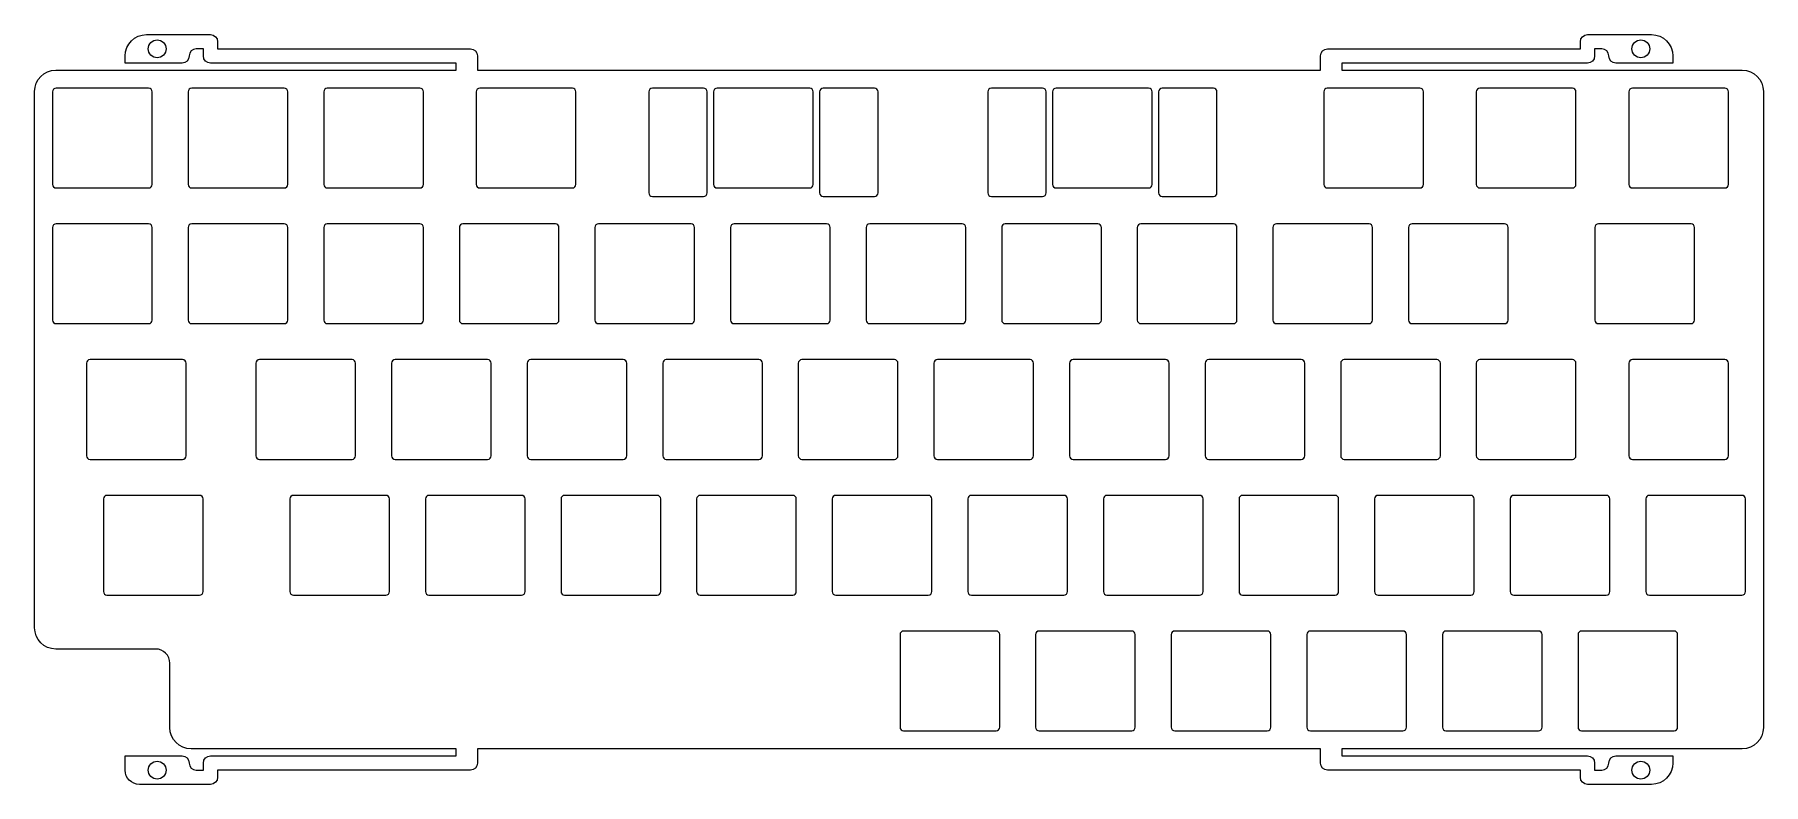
# Model space of a CAD drawing. Header units: millimetres. Extents: x -252 to -9, y 4 to 110.
import ezdxf

# ---------------------------------------------------------------- set-up
doc = ezdxf.new("R2010")
doc.units = ezdxf.units.MM
doc.layers.get('0').update_dxf_attribs({"linetype": 'CONTINUOUS'})

msp = doc.modelspace()

# ---------------------------------------------------------------- linework, layer by layer
for points in [[(-70.72175, 6.5, -0.414213562), (-71.72175, 7.5), (-71.72175, 9.5), (-190.16575, 9.5), (-190.16575, 7.5, -0.414213562), (-191.16575, 6.5), (-226.66575, 6.5), (-226.66575, 5.5, -0.414213562), (-227.66575, 4.5), (-237.66575, 4.5, -0.414213562), (-239.66575, 6.5), (-239.66575, 8.5), (-231.66575, 8.5, -0.414213562), (-230.66575, 7.5, 0.414213562), (-229.66575, 6.5), (-228.66575, 6.5), (-228.66575, 7.5, -0.414213562), (-227.66575, 8.5), (-193.16575, 8.5), (-193.16575, 9.5), (-230.3875, 9.5, -0.414213562), (-233.3875, 12.5), (-233.3875, 21.5, 0.414213562), (-235.3875, 23.5), (-249.3875, 23.5, -0.414213562), (-252.3875, 26.5), (-252.3875, 101.75, -0.414213562), (-249.3875, 104.75), (-193.16575, 104.75), (-193.16575, 105.75), (-227.66575, 105.75, -0.414213562), (-228.66575, 106.75), (-228.66575, 107.75), (-229.66575, 107.75, 0.414213562), (-230.66575, 106.75, -0.414213562), (-231.66575, 105.75), (-239.66575, 105.75), (-239.66575, 106.75, -0.414213562), (-236.66575, 109.75), (-227.66575, 109.75, -0.414213562), (-226.66575, 108.75), (-226.66575, 107.75), (-191.16575, 107.75, -0.414213562), (-190.16575, 106.75), (-190.16575, 104.75), (-71.72175, 104.75), (-71.72175, 106.75, -0.414213562), (-70.72175, 107.75), (-35.22175, 107.75), (-35.22175, 108.75, -0.414213562), (-34.22175, 109.75), (-25.22175, 109.75, -0.414213562), (-22.22175, 106.75), (-22.22175, 105.75), (-30.22175, 105.75, -0.414213562), (-31.22175, 106.75, 0.414213562), (-32.22175, 107.75), (-33.22175, 107.75), (-33.22175, 106.75, -0.414213562), (-34.22175, 105.75), (-68.72175, 105.75), (-68.72175, 104.75), (-12.5, 104.75, -0.414213562), (-9.5, 101.75), (-9.5, 12.5, -0.414213562), (-12.5, 9.5), (-68.72175, 9.5), (-68.72175, 8.5), (-34.22175, 8.5, -0.414213562), (-33.22175, 7.5), (-33.22175, 6.5), (-32.22175, 6.5, 0.414213562), (-31.22175, 7.5, -0.414213562), (-30.22175, 8.5), (-22.22175, 8.5), (-22.22175, 7.5, -0.414213562), (-25.22175, 4.5), (-34.22175, 4.5, -0.414213562), (-35.22175, 5.5), (-35.22175, 6.5)], [(-236.3625, 102.225), (-249.3625, 102.225, 0.414213562), (-249.8625, 101.725), (-249.8625, 88.725, 0.414213562), (-249.3625, 88.225), (-236.3625, 88.225, 0.414213562), (-235.8625, 88.725), (-235.8625, 101.725, 0.414213562)], [(-217.3125, 102.225), (-230.3125, 102.225, 0.414213562), (-230.8125, 101.725), (-230.8125, 88.725, 0.414213562), (-230.3125, 88.225), (-217.3125, 88.225, 0.414213562), (-216.8125, 88.725), (-216.8125, 101.725, 0.414213562)], [(-198.2625, 102.225), (-211.2625, 102.225, 0.414213562), (-211.7625, 101.725), (-211.7625, 88.725, 0.414213562), (-211.2625, 88.225), (-198.2625, 88.225, 0.414213562), (-197.7625, 88.725), (-197.7625, 101.725, 0.414213562)], [(-190.33125, 101.725), (-190.33125, 88.725, 0.414213562), (-189.83125, 88.225), (-176.83125, 88.225, 0.414213562), (-176.33125, 88.725), (-176.33125, 101.725, 0.414213562), (-176.83125, 102.225), (-189.83125, 102.225, 0.414213562)], [(-158.39375, 102.225), (-165.59375, 102.225, 0.414213562), (-166.09375, 101.725), (-166.09375, 87.525, 0.414213562), (-165.59375, 87.025), (-158.39375, 87.025, 0.414213562), (-157.89375, 87.525), (-157.89375, 101.725, 0.414213562)], [(-156.99375, 101.725), (-156.99375, 88.725, 0.414213562), (-156.49375, 88.225), (-143.49375, 88.225, 0.414213562), (-142.99375, 88.725), (-142.99375, 101.725, 0.414213562), (-143.49375, 102.225), (-156.49375, 102.225, 0.414213562)], [(-133.89375, 87.525), (-133.89375, 101.725, 0.414213562), (-134.39375, 102.225), (-141.59375, 102.225, 0.414213562), (-142.09375, 101.725), (-142.09375, 87.525, 0.414213562), (-141.59375, 87.025), (-134.39375, 87.025, 0.414213562)], [(-110.26875, 87.525), (-110.26875, 101.725, 0.414213562), (-110.76875, 102.225), (-117.96875, 102.225, 0.414213562), (-118.46875, 101.725), (-118.46875, 87.525, 0.414213562), (-117.96875, 87.025), (-110.76875, 87.025, 0.414213562)], [(-109.36875, 101.725), (-109.36875, 88.725, 0.414213562), (-108.86875, 88.225), (-95.86875, 88.225, 0.414213562), (-95.36875, 88.725), (-95.36875, 101.725, 0.414213562), (-95.86875, 102.225), (-108.86875, 102.225, 0.414213562)], [(-86.76875, 102.225), (-93.96875, 102.225, 0.414213562), (-94.46875, 101.725), (-94.46875, 87.525, 0.414213562), (-93.96875, 87.025), (-86.76875, 87.025, 0.414213562), (-86.26875, 87.525), (-86.26875, 101.725, 0.414213562)], [(-57.76875, 102.225), (-70.76875, 102.225, 0.414213562), (-71.26875, 101.725), (-71.26875, 88.725, 0.414213562), (-70.76875, 88.225), (-57.76875, 88.225, 0.414213562), (-57.26875, 88.725), (-57.26875, 101.725, 0.414213562)], [(-36.3375, 102.225), (-49.3375, 102.225, 0.414213562), (-49.8375, 101.725), (-49.8375, 88.725, 0.414213562), (-49.3375, 88.225), (-36.3375, 88.225, 0.414213562), (-35.8375, 88.725), (-35.8375, 101.725, 0.414213562)], [(-14.90625, 102.225), (-27.90625, 102.225, 0.414213562), (-28.40625, 101.725), (-28.40625, 88.725, 0.414213562), (-27.90625, 88.225), (-14.90625, 88.225, 0.414213562), (-14.40625, 88.725), (-14.40625, 101.725, 0.414213562)], [(-236.3625, 83.175), (-249.3625, 83.175, 0.414213562), (-249.8625, 82.675), (-249.8625, 69.675, 0.414213562), (-249.3625, 69.175), (-236.3625, 69.175, 0.414213562), (-235.8625, 69.675), (-235.8625, 82.675, 0.414213562)], [(-217.3125, 83.175), (-230.3125, 83.175, 0.414213562), (-230.8125, 82.675), (-230.8125, 69.675, 0.414213562), (-230.3125, 69.175), (-217.3125, 69.175, 0.414213562), (-216.8125, 69.675), (-216.8125, 82.675, 0.414213562)], [(-198.2625, 83.175), (-211.2625, 83.175, 0.414213562), (-211.7625, 82.675), (-211.7625, 69.675, 0.414213562), (-211.2625, 69.175), (-198.2625, 69.175, 0.414213562), (-197.7625, 69.675), (-197.7625, 82.675, 0.414213562)], [(-179.2125, 83.175), (-192.2125, 83.175, 0.414213562), (-192.7125, 82.675), (-192.7125, 69.675, 0.414213562), (-192.2125, 69.175), (-179.2125, 69.175, 0.414213562), (-178.7125, 69.675), (-178.7125, 82.675, 0.414213562)], [(-160.1625, 83.175), (-173.1625, 83.175, 0.414213562), (-173.6625, 82.675), (-173.6625, 69.675, 0.414213562), (-173.1625, 69.175), (-160.1625, 69.175, 0.414213562), (-159.6625, 69.675), (-159.6625, 82.675, 0.414213562)], [(-141.1125, 83.175), (-154.1125, 83.175, 0.414213562), (-154.6125, 82.675), (-154.6125, 69.675, 0.414213562), (-154.1125, 69.175), (-141.1125, 69.175, 0.414213562), (-140.6125, 69.675), (-140.6125, 82.675, 0.414213562)], [(-122.0625, 83.175), (-135.0625, 83.175, 0.414213562), (-135.5625, 82.675), (-135.5625, 69.675, 0.414213562), (-135.0625, 69.175), (-122.0625, 69.175, 0.414213562), (-121.5625, 69.675), (-121.5625, 82.675, 0.414213562)], [(-103.0125, 83.175), (-116.0125, 83.175, 0.414213562), (-116.5125, 82.675), (-116.5125, 69.675, 0.414213562), (-116.0125, 69.175), (-103.0125, 69.175, 0.414213562), (-102.5125, 69.675), (-102.5125, 82.675, 0.414213562)], [(-83.9625, 83.175), (-96.9625, 83.175, 0.414213562), (-97.4625, 82.675), (-97.4625, 69.675, 0.414213562), (-96.9625, 69.175), (-83.9625, 69.175, 0.414213562), (-83.4625, 69.675), (-83.4625, 82.675, 0.414213562)], [(-64.9125, 83.175), (-77.9125, 83.175, 0.414213562), (-78.4125, 82.675), (-78.4125, 69.675, 0.414213562), (-77.9125, 69.175), (-64.9125, 69.175, 0.414213562), (-64.4125, 69.675), (-64.4125, 82.675, 0.414213562)], [(-45.8625, 83.175), (-58.8625, 83.175, 0.414213562), (-59.3625, 82.675), (-59.3625, 69.675, 0.414213562), (-58.8625, 69.175), (-45.8625, 69.175, 0.414213562), (-45.3625, 69.675), (-45.3625, 82.675, 0.414213562)], [(-19.66875, 83.175), (-32.66875, 83.175, 0.414213562), (-33.16875, 82.675), (-33.16875, 69.675, 0.414213562), (-32.66875, 69.175), (-19.66875, 69.175, 0.414213562), (-19.16875, 69.675), (-19.16875, 82.675, 0.414213562)], [(-231.6, 64.125), (-244.6, 64.125, 0.414213562), (-245.1, 63.625), (-245.1, 50.625, 0.414213562), (-244.6, 50.125), (-231.6, 50.125, 0.414213562), (-231.1, 50.625), (-231.1, 63.625, 0.414213562)], [(-207.7875, 64.125), (-220.7875, 64.125, 0.414213562), (-221.2875, 63.625), (-221.2875, 50.625, 0.414213562), (-220.7875, 50.125), (-207.7875, 50.125, 0.414213562), (-207.2875, 50.625), (-207.2875, 63.625, 0.414213562)], [(-188.7375, 64.125), (-201.7375, 64.125, 0.414213562), (-202.2375, 63.625), (-202.2375, 50.625, 0.414213562), (-201.7375, 50.125), (-188.7375, 50.125, 0.414213562), (-188.2375, 50.625), (-188.2375, 63.625, 0.414213562)], [(-169.6875, 64.125), (-182.6875, 64.125, 0.414213562), (-183.1875, 63.625), (-183.1875, 50.625, 0.414213562), (-182.6875, 50.125), (-169.6875, 50.125, 0.414213562), (-169.1875, 50.625), (-169.1875, 63.625, 0.414213562)], [(-150.6375, 64.125), (-163.6375, 64.125, 0.414213562), (-164.1375, 63.625), (-164.1375, 50.625, 0.414213562), (-163.6375, 50.125), (-150.6375, 50.125, 0.414213562), (-150.1375, 50.625), (-150.1375, 63.625, 0.414213562)], [(-131.5875, 64.125), (-144.5875, 64.125, 0.414213562), (-145.0875, 63.625), (-145.0875, 50.625, 0.414213562), (-144.5875, 50.125), (-131.5875, 50.125, 0.414213562), (-131.0875, 50.625), (-131.0875, 63.625, 0.414213562)], [(-112.5375, 64.125), (-125.5375, 64.125, 0.414213562), (-126.0375, 63.625), (-126.0375, 50.625, 0.414213562), (-125.5375, 50.125), (-112.5375, 50.125, 0.414213562), (-112.0375, 50.625), (-112.0375, 63.625, 0.414213562)], [(-93.4875, 64.125), (-106.4875, 64.125, 0.414213562), (-106.9875, 63.625), (-106.9875, 50.625, 0.414213562), (-106.4875, 50.125), (-93.4875, 50.125, 0.414213562), (-92.9875, 50.625), (-92.9875, 63.625, 0.414213562)], [(-74.4375, 64.125), (-87.4375, 64.125, 0.414213562), (-87.9375, 63.625), (-87.9375, 50.625, 0.414213562), (-87.4375, 50.125), (-74.4375, 50.125, 0.414213562), (-73.9375, 50.625), (-73.9375, 63.625, 0.414213562)], [(-55.3875, 64.125), (-68.3875, 64.125, 0.414213562), (-68.8875, 63.625), (-68.8875, 50.625, 0.414213562), (-68.3875, 50.125), (-55.3875, 50.125, 0.414213562), (-54.8875, 50.625), (-54.8875, 63.625, 0.414213562)], [(-36.3375, 64.125), (-49.3375, 64.125, 0.414213562), (-49.8375, 63.625), (-49.8375, 50.625, 0.414213562), (-49.3375, 50.125), (-36.3375, 50.125, 0.414213562), (-35.8375, 50.625), (-35.8375, 63.625, 0.414213562)], [(-14.90625, 64.125), (-27.90625, 64.125, 0.414213562), (-28.40625, 63.625), (-28.40625, 50.625, 0.414213562), (-27.90625, 50.125), (-14.90625, 50.125, 0.414213562), (-14.40625, 50.625), (-14.40625, 63.625, 0.414213562)], [(-229.21875, 45.075), (-242.21875, 45.075, 0.414213562), (-242.71875, 44.575), (-242.71875, 31.575, 0.414213562), (-242.21875, 31.075), (-229.21875, 31.075, 0.414213562), (-228.71875, 31.575), (-228.71875, 44.575, 0.414213562)], [(-203.025, 45.075), (-216.025, 45.075, 0.414213562), (-216.525, 44.575), (-216.525, 31.575, 0.414213562), (-216.025, 31.075), (-203.025, 31.075, 0.414213562), (-202.525, 31.575), (-202.525, 44.575, 0.414213562)], [(-183.975, 45.075), (-196.975, 45.075, 0.414213562), (-197.475, 44.575), (-197.475, 31.575, 0.414213562), (-196.975, 31.075), (-183.975, 31.075, 0.414213562), (-183.475, 31.575), (-183.475, 44.575, 0.414213562)], [(-164.925, 45.075), (-177.925, 45.075, 0.414213562), (-178.425, 44.575), (-178.425, 31.575, 0.414213562), (-177.925, 31.075), (-164.925, 31.075, 0.414213562), (-164.425, 31.575), (-164.425, 44.575, 0.414213562)], [(-145.875, 45.075), (-158.875, 45.075, 0.414213562), (-159.375, 44.575), (-159.375, 31.575, 0.414213562), (-158.875, 31.075), (-145.875, 31.075, 0.414213562), (-145.375, 31.575), (-145.375, 44.575, 0.414213562)], [(-126.825, 45.075), (-139.825, 45.075, 0.414213562), (-140.325, 44.575), (-140.325, 31.575, 0.414213562), (-139.825, 31.075), (-126.825, 31.075, 0.414213562), (-126.325, 31.575), (-126.325, 44.575, 0.414213562)], [(-107.775, 45.075), (-120.775, 45.075, 0.414213562), (-121.275, 44.575), (-121.275, 31.575, 0.414213562), (-120.775, 31.075), (-107.775, 31.075, 0.414213562), (-107.275, 31.575), (-107.275, 44.575, 0.414213562)], [(-88.725, 45.075), (-101.725, 45.075, 0.414213562), (-102.225, 44.575), (-102.225, 31.575, 0.414213562), (-101.725, 31.075), (-88.725, 31.075, 0.414213562), (-88.225, 31.575), (-88.225, 44.575, 0.414213562)], [(-69.675, 45.075), (-82.675, 45.075, 0.414213562), (-83.175, 44.575), (-83.175, 31.575, 0.414213562), (-82.675, 31.075), (-69.675, 31.075, 0.414213562), (-69.175, 31.575), (-69.175, 44.575, 0.414213562)], [(-50.625, 45.075), (-63.625, 45.075, 0.414213562), (-64.125, 44.575), (-64.125, 31.575, 0.414213562), (-63.625, 31.075), (-50.625, 31.075, 0.414213562), (-50.125, 31.575), (-50.125, 44.575, 0.414213562)], [(-31.575, 45.075), (-44.575, 45.075, 0.414213562), (-45.075, 44.575), (-45.075, 31.575, 0.414213562), (-44.575, 31.075), (-31.575, 31.075, 0.414213562), (-31.075, 31.575), (-31.075, 44.575, 0.414213562)], [(-12.025, 31.575), (-12.025, 44.575, 0.414213562), (-12.525, 45.075), (-25.525, 45.075, 0.414213562), (-26.025, 44.575), (-26.025, 31.575, 0.414213562), (-25.525, 31.075), (-12.525, 31.075, 0.414213562)], [(-117.3, 26.025), (-130.3, 26.025, 0.414213562), (-130.8, 25.525), (-130.8, 12.525, 0.414213562), (-130.3, 12.025), (-117.3, 12.025, 0.414213562), (-116.8, 12.525), (-116.8, 25.525, 0.414213562)], [(-98.25, 26.025), (-111.25, 26.025, 0.414213562), (-111.75, 25.525), (-111.75, 12.525, 0.414213562), (-111.25, 12.025), (-98.25, 12.025, 0.414213562), (-97.75, 12.525), (-97.75, 25.525, 0.414213562)], [(-79.2, 26.025), (-92.2, 26.025, 0.414213562), (-92.7, 25.525), (-92.7, 12.525, 0.414213562), (-92.2, 12.025), (-79.2, 12.025, 0.414213562), (-78.7, 12.525), (-78.7, 25.525, 0.414213562)], [(-60.15, 26.025), (-73.15, 26.025, 0.414213562), (-73.65, 25.525), (-73.65, 12.525, 0.414213562), (-73.15, 12.025), (-60.15, 12.025, 0.414213562), (-59.65, 12.525), (-59.65, 25.525, 0.414213562)], [(-41.1, 26.025), (-54.1, 26.025, 0.414213562), (-54.6, 25.525), (-54.6, 12.525, 0.414213562), (-54.1, 12.025), (-41.1, 12.025, 0.414213562), (-40.6, 12.525), (-40.6, 25.525, 0.414213562)], [(-22.05, 26.025), (-35.05, 26.025, 0.414213562), (-35.55, 25.525), (-35.55, 12.525, 0.414213562), (-35.05, 12.025), (-22.05, 12.025, 0.414213562), (-21.55, 12.525), (-21.55, 25.525, 0.414213562)]]:
    msp.add_lwpolyline(points, format="xyb", close=True)
for centre in [(-235.16575, 107.75), (-26.72175, 107.75), (-235.16575, 6.5), (-26.72175, 6.5)]:
    msp.add_circle(centre, 1.25)

doc.saveas('drawing.dxf')
